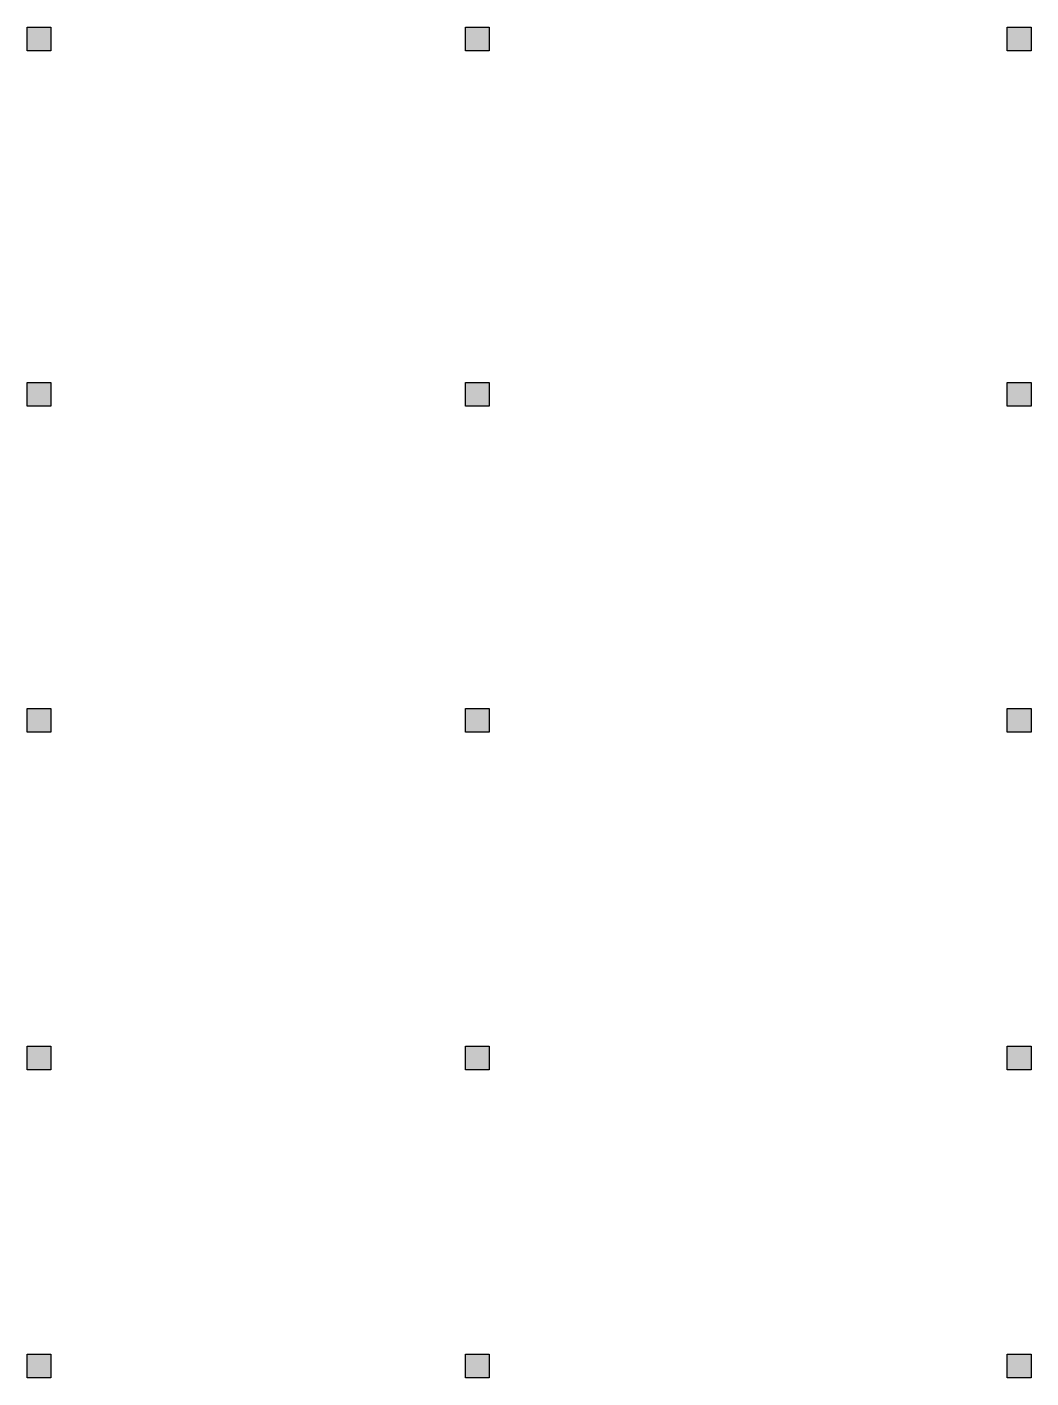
# Model space of a CAD drawing. Header units: millimetres. Extents: x 44200 to 61150, y 36800 to 192450.
# Drawn here: x 44200 to 61150, y 36800 to 59600 of the extents above.
import ezdxf

# ---------------------------------------------------------------- set-up
doc = ezdxf.new("R2010")
doc.units = ezdxf.units.MM
doc.layers.add('S-COLU-HATCH', color=30, linetype='Continuous')
doc.layers.add('S-COLU-LINE1', color=6, linetype='Continuous')

msp = doc.modelspace()

# ---------------------------------------------------------------- hatches: boundary and pattern name
at = {"layer": 'S-COLU-HATCH'}
h = msp.add_hatch(color=0, dxfattribs=at)
h.dxf.hatch_style = 1
h.paths.add_polyline_path([(44200, 59600), (44600, 59600), (44600, 59200), (44200, 59200)])
h = msp.add_hatch(color=0, dxfattribs=at)
h.dxf.hatch_style = 1
h.paths.add_polyline_path([(51600, 59600), (52000, 59600), (52000, 59200), (51600, 59200)])
h = msp.add_hatch(color=0, dxfattribs=at)
h.dxf.hatch_style = 1
h.paths.add_polyline_path([(60750, 59600), (61150, 59600), (61150, 59200), (60750, 59200)])
h = msp.add_hatch(color=0, dxfattribs=at)
h.dxf.hatch_style = 1
h.paths.add_polyline_path([(44200, 53600), (44600, 53600), (44600, 53200), (44200, 53200)])
h = msp.add_hatch(color=0, dxfattribs=at)
h.dxf.hatch_style = 1
h.paths.add_polyline_path([(51600, 53600), (52000, 53600), (52000, 53200), (51600, 53200)])
h = msp.add_hatch(color=0, dxfattribs=at)
h.dxf.hatch_style = 1
h.paths.add_polyline_path([(60750, 53600), (61150, 53600), (61150, 53200), (60750, 53200)])
h = msp.add_hatch(color=0, dxfattribs=at)
h.dxf.hatch_style = 1
h.paths.add_polyline_path([(44200, 48100), (44600, 48100), (44600, 47700), (44200, 47700)])
h = msp.add_hatch(color=0, dxfattribs=at)
h.dxf.hatch_style = 1
h.paths.add_polyline_path([(51600, 48100), (52000, 48100), (52000, 47700), (51600, 47700)])
h = msp.add_hatch(color=0, dxfattribs=at)
h.dxf.hatch_style = 1
h.paths.add_polyline_path([(60750, 48100), (61150, 48100), (61150, 47700), (60750, 47700)])
h = msp.add_hatch(color=0, dxfattribs=at)
h.dxf.hatch_style = 1
h.paths.add_polyline_path([(44200, 42400), (44600, 42400), (44600, 42000), (44200, 42000)])
h = msp.add_hatch(color=0, dxfattribs=at)
h.dxf.hatch_style = 1
h.paths.add_polyline_path([(51600, 42400), (52000, 42400), (52000, 42000), (51600, 42000)])
h = msp.add_hatch(color=0, dxfattribs=at)
h.dxf.hatch_style = 1
h.paths.add_polyline_path([(60750, 42400), (61150, 42400), (61150, 42000), (60750, 42000)])
h = msp.add_hatch(color=0, dxfattribs=at)
h.dxf.hatch_style = 1
h.paths.add_polyline_path([(44200, 37200), (44600, 37200), (44600, 36800), (44200, 36800)])
h = msp.add_hatch(color=0, dxfattribs=at)
h.dxf.hatch_style = 1
h.paths.add_polyline_path([(51600, 37200), (52000, 37200), (52000, 36800), (51600, 36800)])
h = msp.add_hatch(color=0, dxfattribs=at)
h.dxf.hatch_style = 1
h.paths.add_polyline_path([(60750, 37200), (61150, 37200), (61150, 36800), (60750, 36800)])

# ---------------------------------------------------------------- linework, layer by layer
at = {"layer": 'S-COLU-LINE1', "linetype": 'ByBlock'}
for points, elevation in [([(44200, 59600), (44600, 59600), (44600, 59200), (44200, 59200)], -8788), ([(60750, 59600), (61150, 59600), (61150, 59200), (60750, 59200)], -4394), ([(44200, 53600), (44600, 53600), (44600, 53200), (44200, 53200)], -17576), ([(51600, 53600), (52000, 53600), (52000, 53200), (51600, 53200)], -8788), ([(60750, 53600), (61150, 53600), (61150, 53200), (60750, 53200)], -13182), ([(44200, 48100), (44600, 48100), (44600, 47700), (44200, 47700)], -13182), ([(51600, 48100), (52000, 48100), (52000, 47700), (51600, 47700)], -4394), ([(60750, 48100), (61150, 48100), (61150, 47700), (60750, 47700)], -8788), ([(44200, 42400), (44600, 42400), (44600, 42000), (44200, 42000)], -8788), ([(60750, 42400), (61150, 42400), (61150, 42000), (60750, 42000)], -4394), ([(51600, 37200), (52000, 37200), (52000, 36800), (51600, 36800)], 8788), ([(60750, 37200), (61150, 37200), (61150, 36800), (60750, 36800)], 4394)]:
    msp.add_lwpolyline(points, close=True, dxfattribs=dict(at, elevation=elevation))
for points in [[(51600, 59600), (52000, 59600), (52000, 59200), (51600, 59200)], [(51600, 42400), (52000, 42400), (52000, 42000), (51600, 42000)], [(44200, 37200), (44600, 37200), (44600, 36800), (44200, 36800)]]:
    msp.add_lwpolyline(points, close=True, dxfattribs=at)

doc.saveas('drawing.dxf')
